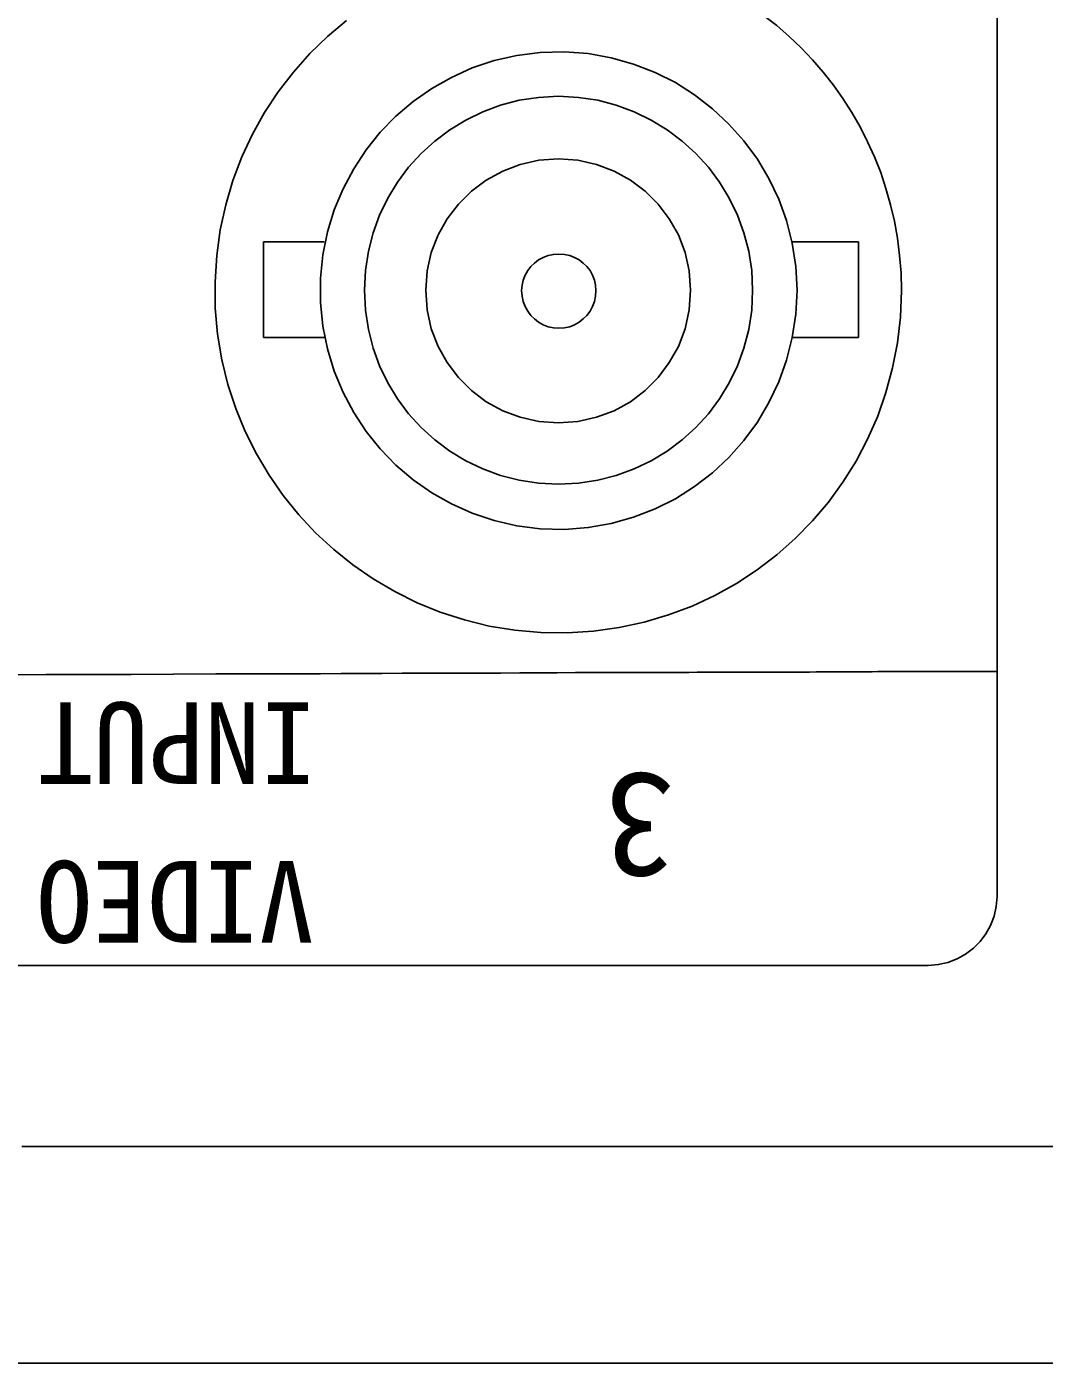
# Model space of a CAD drawing. Units: millimetres on the paper. Extents: x -139 to 141, y -98 to 91.
# Drawn here: x 1.77 to 6.62, y 48.27 to 54.63 of the extents above; entities that cross this region are included whole.
import ezdxf
from ezdxf.enums import TextEntityAlignment as Align

# ---------------------------------------------------------------- set-up
doc = ezdxf.new("R2010")
doc.units = ezdxf.units.MM
doc.layers.add('0-1_外形線', color=4, linetype='Continuous')
doc.styles.add('ＭＳ ゴシック', font='')
doc.styles.get('ＭＳ ゴシック').set_extended_font_data('MS Gothic')

msp = doc.modelspace()

# ---------------------------------------------------------------- linework, layer by layer
at = {"layer": '0-1_外形線'}
for p, q in [((2.902, 53.605), (3.191, 53.605)), ((2.902, 53.15), (2.902, 53.605)), ((5.734, 53.605), (5.417, 53.605)), ((5.734, 53.15), (5.734, 53.605)), ((3.191, 53.15), (2.902, 53.15)), ((5.417, 53.15), (5.734, 53.15)), ((-43.421, 48.266), (31.159, 48.266))]:
    msp.add_line(p, q, dxfattribs=at)
for points in [[(5.565, 54.413), (5.514, 54.472), (5.46, 54.529), (5.403, 54.583), (5.344, 54.635), (5.282, 54.683), (5.218, 54.729), (5.152, 54.771), (5.084, 54.81), (5.013, 54.847), (4.941, 54.879), (4.867, 54.908), (4.791, 54.934), (4.713, 54.956), (4.634, 54.974), (4.554, 54.989), (4.472, 54.999), (4.389, 55.005), (4.305, 55.008)], [(6.393, 54.799), (6.393, 54.587), (6.393, 54.377), (6.393, 54.272), (6.393, 54.167), (6.393, 54.063), (6.393, 53.959), (6.393, 53.856), (6.393, 53.754), (6.393, 53.652), (6.393, 53.551), (6.393, 53.45), (6.393, 53.35), (6.393, 53.251), (6.393, 53.153), (6.393, 53.056)], [(3.296, 54.659), (3.206, 54.583), (3.122, 54.501), (3.044, 54.413), (2.972, 54.32), (2.907, 54.221), (2.849, 54.117), (2.799, 54.01), (2.756, 53.897), (2.722, 53.782), (2.696, 53.662), (2.679, 53.54), (2.671, 53.415), (2.672, 53.289), (2.683, 53.165), (2.703, 53.044), (2.732, 52.926), (2.77, 52.812), (2.815, 52.702), (2.868, 52.596), (2.928, 52.494), (2.995, 52.397), (3.069, 52.306), (3.149, 52.22), (3.236, 52.14), (3.327, 52.067), (3.424, 52), (3.526, 51.94), (3.633, 51.887), (3.743, 51.842), (3.858, 51.805)], [(5.441, 53.375), (5.435, 53.488), (5.418, 53.599), (5.391, 53.706), (5.354, 53.808), (5.307, 53.906), (5.252, 53.999), (5.188, 54.086), (5.117, 54.166), (5.038, 54.239), (4.953, 54.305), (4.862, 54.363), (4.765, 54.412), (4.663, 54.451), (4.557, 54.481), (4.447, 54.501), (4.334, 54.509), (4.219, 54.507), (4.107, 54.492), (3.999, 54.468), (3.895, 54.433), (3.796, 54.388), (3.702, 54.335), (3.614, 54.273), (3.532, 54.204), (3.457, 54.127), (3.39, 54.043), (3.331, 53.953), (3.28, 53.858), (3.238, 53.757), (3.206, 53.653), (3.184, 53.544), (3.173, 53.432), (3.173, 53.317), (3.184, 53.204), (3.206, 53.095), (3.238, 52.989), (3.28, 52.888), (3.331, 52.792), (3.39, 52.702)], [(3.858, 51.805), (3.976, 51.776), (4.097, 51.756), (4.221, 51.745), (4.347, 51.744), (4.472, 51.751), (4.594, 51.769), (4.713, 51.794), (4.829, 51.829), (4.941, 51.871), (5.049, 51.921), (5.152, 51.979), (5.251, 52.044), (5.344, 52.115), (5.432, 52.193), (5.514, 52.277), (5.59, 52.366), (5.659, 52.461), (5.722, 52.561), (5.777, 52.666), (5.825, 52.775), (5.864, 52.888), (5.896, 53.005), (5.919, 53.125), (5.933, 53.247), (5.938, 53.373), (5.936, 53.457), (5.929, 53.54), (5.919, 53.622), (5.905, 53.703), (5.886, 53.782), (5.864, 53.859), (5.839, 53.935), (5.81, 54.01), (5.777, 54.082), (5.741, 54.152), (5.702, 54.221), (5.659, 54.287), (5.614, 54.351), (5.565, 54.413)], [(5.229, 53.375), (5.225, 53.468), (5.211, 53.56), (5.188, 53.648), (5.157, 53.732), (5.118, 53.813), (5.072, 53.889), (5.019, 53.96), (4.959, 54.026), (4.894, 54.085), (4.822, 54.139), (4.746, 54.185), (4.665, 54.224), (4.58, 54.256), (4.492, 54.279), (4.4, 54.293), (4.305, 54.298), (4.21, 54.293), (4.119, 54.279), (4.03, 54.256), (3.945, 54.224), (3.864, 54.185), (3.788, 54.139), (3.717, 54.085), (3.652, 54.026), (3.592, 53.96), (3.539, 53.889), (3.493, 53.813), (3.454, 53.732), (3.423, 53.648), (3.401, 53.56), (3.387, 53.468), (3.382, 53.375)], [(4.305, 54.001), (4.212, 53.994), (4.123, 53.974), (4.04, 53.942), (3.962, 53.899), (3.892, 53.847), (3.829, 53.785), (3.776, 53.715), (3.733, 53.638), (3.7, 53.555), (3.68, 53.467), (3.674, 53.375)], [(4.934, 53.375), (4.927, 53.467), (4.908, 53.555), (4.876, 53.638), (4.833, 53.715), (4.78, 53.785), (4.718, 53.847), (4.648, 53.899), (4.57, 53.942), (4.487, 53.974), (4.398, 53.994), (4.305, 54.001)], [(4.307, 53.547), (4.281, 53.545), (4.256, 53.54), (4.233, 53.531), (4.211, 53.519), (4.191, 53.504), (4.174, 53.487), (4.159, 53.468), (4.147, 53.446), (4.138, 53.423), (4.132, 53.399), (4.13, 53.373)], [(4.307, 53.547), (4.281, 53.545), (4.256, 53.54), (4.233, 53.531), (4.211, 53.519), (4.191, 53.504), (4.174, 53.487), (4.159, 53.468), (4.147, 53.446), (4.138, 53.423), (4.132, 53.399), (4.13, 53.373)], [(4.484, 53.373), (4.482, 53.399), (4.477, 53.423), (4.468, 53.446), (4.456, 53.468), (4.441, 53.487), (4.423, 53.504), (4.404, 53.519), (4.382, 53.531), (4.359, 53.54), (4.334, 53.545), (4.307, 53.547)], [(4.484, 53.373), (4.482, 53.399), (4.477, 53.423), (4.468, 53.446), (4.456, 53.468), (4.441, 53.487), (4.423, 53.504), (4.404, 53.519), (4.382, 53.531), (4.359, 53.54), (4.334, 53.545), (4.307, 53.547)], [(3.382, 53.375), (3.387, 53.28), (3.401, 53.188), (3.423, 53.099), (3.454, 53.015), (3.493, 52.934), (3.539, 52.858), (3.592, 52.787), (3.652, 52.721), (3.717, 52.662), (3.788, 52.609), (3.864, 52.562), (3.945, 52.524), (4.03, 52.493), (4.119, 52.47), (4.21, 52.456), (4.305, 52.451)], [(3.39, 52.702), (3.457, 52.619), (3.532, 52.542), (3.614, 52.472), (3.702, 52.41), (3.796, 52.357), (3.895, 52.313), (3.999, 52.278), (4.107, 52.253), (4.219, 52.239), (4.334, 52.236), (4.447, 52.245), (4.557, 52.264), (4.663, 52.294), (4.765, 52.334), (4.862, 52.382), (4.953, 52.44), (5.038, 52.506), (5.117, 52.579), (5.188, 52.66), (5.252, 52.747), (5.307, 52.84), (5.354, 52.938), (5.391, 53.041), (5.418, 53.149), (5.435, 53.26), (5.441, 53.375)], [(3.674, 53.375), (3.68, 53.281), (3.7, 53.191), (3.733, 53.107), (3.776, 53.03), (3.829, 52.959), (3.892, 52.897), (3.962, 52.844), (4.04, 52.801), (4.123, 52.77), (4.212, 52.75), (4.305, 52.743)], [(4.13, 53.373), (4.132, 53.346), (4.138, 53.321), (4.147, 53.297), (4.159, 53.275), (4.174, 53.255), (4.191, 53.238), (4.211, 53.222), (4.233, 53.21), (4.256, 53.201), (4.281, 53.196), (4.307, 53.194)], [(4.13, 53.373), (4.132, 53.346), (4.138, 53.321), (4.147, 53.297), (4.159, 53.275), (4.174, 53.255), (4.191, 53.238), (4.211, 53.222), (4.233, 53.21), (4.256, 53.201), (4.281, 53.196), (4.307, 53.194)], [(4.305, 52.743), (4.398, 52.75), (4.487, 52.77), (4.57, 52.801), (4.648, 52.844), (4.718, 52.897), (4.78, 52.959), (4.833, 53.03), (4.876, 53.107), (4.908, 53.191), (4.927, 53.281), (4.934, 53.375)], [(4.305, 52.451), (4.4, 52.456), (4.492, 52.47), (4.58, 52.493), (4.665, 52.524), (4.746, 52.562), (4.822, 52.609), (4.894, 52.662), (4.959, 52.721), (5.019, 52.787), (5.072, 52.858), (5.118, 52.934), (5.157, 53.015), (5.188, 53.099), (5.211, 53.188), (5.225, 53.28), (5.229, 53.375)], [(4.307, 53.194), (4.334, 53.196), (4.359, 53.201), (4.382, 53.21), (4.404, 53.222), (4.423, 53.238), (4.441, 53.255), (4.456, 53.275), (4.468, 53.297), (4.477, 53.321), (4.482, 53.346), (4.484, 53.373)], [(4.307, 53.194), (4.334, 53.196), (4.359, 53.201), (4.382, 53.21), (4.404, 53.222), (4.423, 53.238), (4.441, 53.255), (4.456, 53.275), (4.468, 53.297), (4.477, 53.321), (4.482, 53.346), (4.484, 53.373)], [(6.393, 53.056), (6.393, 52.96), (6.393, 52.865), (6.393, 52.771), (6.393, 52.678), (6.393, 52.587), (6.393, 52.541), (6.393, 52.496), (6.393, 52.451), (6.393, 52.407), (6.393, 52.363), (6.393, 52.319), (6.393, 52.276), (6.393, 52.233), (6.393, 52.19), (6.393, 52.148), (6.393, 52.106), (6.393, 52.064), (6.393, 52.023), (6.393, 51.982), (6.393, 51.942), (6.393, 51.902), (6.393, 51.863), (6.393, 51.824), (6.393, 51.785), (6.393, 51.747), (6.393, 51.709), (6.393, 51.671), (6.393, 51.635), (6.393, 51.598), (6.393, 51.562), (6.393, 51.527), (6.393, 51.492), (6.393, 51.457), (6.393, 51.423), (6.393, 51.389), (6.393, 51.356), (6.393, 51.324), (6.393, 51.292), (6.393, 51.26)], [(1.664, 51.544), (1.867, 51.545), (2.069, 51.546), (2.272, 51.546), (2.474, 51.547), (2.675, 51.548), (2.776, 51.548), (2.876, 51.548), (2.975, 51.549), (3.074, 51.549), (3.173, 51.549), (3.271, 51.55), (3.368, 51.55), (3.465, 51.55), (3.561, 51.551), (3.657, 51.551), (3.751, 51.551), (3.845, 51.552), (3.938, 51.552), (4.03, 51.552), (4.121, 51.553)], [(4.121, 51.553), (4.211, 51.553), (4.299, 51.553), (4.387, 51.554), (4.474, 51.554), (4.559, 51.554), (4.601, 51.554), (4.643, 51.554), (4.684, 51.555), (4.725, 51.555), (4.766, 51.555), (4.807, 51.555), (4.847, 51.555), (4.886, 51.555), (4.926, 51.555), (4.965, 51.556), (5.003, 51.556), (5.042, 51.556), (5.079, 51.556), (5.117, 51.556), (5.154, 51.556), (5.19, 51.556), (5.226, 51.556), (5.262, 51.557), (5.298, 51.557), (5.332, 51.557), (5.367, 51.557), (5.401, 51.557), (5.434, 51.557), (5.467, 51.557), (5.5, 51.557), (5.532, 51.558), (5.564, 51.558), (5.595, 51.558), (5.625, 51.558), (5.655, 51.558), (5.685, 51.558), (5.714, 51.558), (5.743, 51.558), (5.771, 51.558)], [(5.771, 51.558), (5.798, 51.558), (5.825, 51.559), (5.852, 51.559), (5.878, 51.559), (5.903, 51.559), (5.928, 51.559), (5.952, 51.559), (5.976, 51.559), (5.999, 51.559), (6.021, 51.559), (6.043, 51.559), (6.064, 51.559), (6.085, 51.559), (6.105, 51.559), (6.124, 51.56), (6.143, 51.56), (6.161, 51.56), (6.179, 51.56), (6.196, 51.56), (6.212, 51.56), (6.228, 51.56), (6.243, 51.56), (6.257, 51.56), (6.27, 51.56), (6.283, 51.56), (6.296, 51.56), (6.307, 51.56), (6.318, 51.56), (6.328, 51.56), (6.337, 51.56), (6.346, 51.56), (6.354, 51.56), (6.361, 51.56), (6.368, 51.56), (6.374, 51.56), (6.379, 51.56), (6.383, 51.56), (6.386, 51.56), (6.389, 51.56)], [(6.389, 51.56), (6.391, 51.56), (6.392, 51.56), (6.393, 51.56)], [(6.393, 51.56), (6.393, 51.557), (6.393, 51.549), (6.393, 51.535), (6.393, 51.516), (6.393, 51.492), (6.393, 51.464), (6.393, 51.433), (6.393, 51.398), (6.393, 51.36), (6.393, 51.319), (6.393, 51.231), (6.393, 51.137), (6.393, 51.04), (6.393, 50.943), (6.393, 50.848), (6.393, 50.76), (6.393, 50.72), (6.393, 50.682), (6.393, 50.647), (6.393, 50.615), (6.393, 50.587), (6.393, 50.564), (6.393, 50.545), (6.393, 50.531), (6.393, 50.522), (6.393, 50.519)], [(6.393, 51.26), (6.393, 51.229), (6.393, 51.199), (6.393, 51.169), (6.393, 51.14), (6.393, 51.111), (6.393, 51.083), (6.393, 51.055), (6.393, 51.028), (6.393, 51.001), (6.393, 50.976), (6.393, 50.95), (6.393, 50.925), (6.393, 50.901), (6.393, 50.878), (6.393, 50.855), (6.393, 50.833), (6.393, 50.811), (6.393, 50.79), (6.393, 50.77), (6.393, 50.75), (6.393, 50.731), (6.393, 50.713), (6.393, 50.695), (6.393, 50.678), (6.393, 50.662), (6.393, 50.646), (6.393, 50.631), (6.393, 50.617), (6.393, 50.604), (6.393, 50.591), (6.393, 50.579), (6.393, 50.568), (6.393, 50.557), (6.393, 50.547), (6.393, 50.538), (6.393, 50.53), (6.393, 50.522), (6.393, 50.515), (6.393, 50.509)], [(6.393, 50.489), (6.389, 50.441), (6.379, 50.395), (6.362, 50.351), (6.34, 50.311), (6.312, 50.274), (6.28, 50.242), (6.243, 50.214), (6.203, 50.191), (6.159, 50.174), (6.113, 50.164), (6.065, 50.16)], [(6.393, 50.509), (6.393, 50.504), (6.393, 50.5), (6.393, 50.496), (6.393, 50.493), (6.393, 50.491), (6.393, 50.49), (6.393, 50.489)], [(3.881, 50.16), (3.796, 50.16), (3.711, 50.16), (3.624, 50.16), (3.537, 50.16), (3.448, 50.16), (3.36, 50.16), (3.27, 50.16), (3.18, 50.16), (3.089, 50.16), (2.998, 50.16), (2.907, 50.16), (2.815, 50.16), (2.63, 50.16), (2.444, 50.16), (2.257, 50.16), (2.069, 50.16), (1.882, 50.16), (1.695, 50.16)], [(5.565, 50.16), (5.541, 50.16), (5.516, 50.16), (5.49, 50.16), (5.464, 50.16), (5.438, 50.16), (5.411, 50.16), (5.384, 50.16), (5.356, 50.16), (5.328, 50.16), (5.299, 50.16), (5.27, 50.16), (5.24, 50.16), (5.21, 50.16), (5.179, 50.16), (5.148, 50.16), (5.117, 50.16), (5.085, 50.16), (5.053, 50.16), (5.02, 50.16), (4.987, 50.16), (4.954, 50.16), (4.92, 50.16), (4.886, 50.16), (4.851, 50.16), (4.816, 50.16), (4.781, 50.16), (4.745, 50.16), (4.709, 50.16), (4.673, 50.16), (4.599, 50.16), (4.524, 50.16), (4.448, 50.16), (4.37, 50.16), (4.291, 50.16), (4.212, 50.16), (4.131, 50.16), (4.048, 50.16), (3.965, 50.16), (3.881, 50.16)], [(6.065, 50.16), (6.065, 50.16), (6.064, 50.16), (6.062, 50.16), (6.059, 50.16), (6.056, 50.16), (6.052, 50.16), (6.047, 50.16), (6.042, 50.16), (6.036, 50.16), (6.029, 50.16), (6.022, 50.16), (6.014, 50.16), (6.005, 50.16), (5.996, 50.16), (5.986, 50.16), (5.975, 50.16), (5.964, 50.16), (5.952, 50.16), (5.939, 50.16), (5.926, 50.16), (5.912, 50.16), (5.898, 50.16), (5.883, 50.16), (5.867, 50.16), (5.851, 50.16), (5.834, 50.16), (5.817, 50.16), (5.799, 50.16), (5.781, 50.16), (5.761, 50.16), (5.742, 50.16), (5.722, 50.16), (5.701, 50.16), (5.68, 50.16), (5.658, 50.16), (5.635, 50.16), (5.612, 50.16), (5.589, 50.16), (5.565, 50.16)], [(4.162, 49.298), (4.069, 49.298), (3.976, 49.298), (3.884, 49.298), (3.792, 49.298), (3.7, 49.298), (3.608, 49.298), (3.517, 49.298), (3.425, 49.298), (3.335, 49.298), (3.244, 49.298), (3.154, 49.298), (3.064, 49.298), (2.974, 49.298), (2.885, 49.298), (2.796, 49.298), (2.707, 49.298), (2.662, 49.298), (2.618, 49.298), (2.574, 49.298), (2.53, 49.298), (2.486, 49.298), (2.442, 49.298), (2.398, 49.298), (2.355, 49.298), (2.311, 49.298), (2.268, 49.298), (2.224, 49.298), (2.181, 49.298), (2.137, 49.298), (2.094, 49.298), (2.051, 49.298), (2.008, 49.298), (1.965, 49.298), (1.922, 49.298), (1.879, 49.298), (1.837, 49.298), (1.794, 49.298), (1.751, 49.298)], [(6.664, 49.298), (6.565, 49.298), (6.466, 49.298), (6.368, 49.298), (6.27, 49.298), (6.172, 49.298), (6.074, 49.298), (5.976, 49.298), (5.879, 49.298), (5.782, 49.298), (5.684, 49.298), (5.588, 49.298), (5.491, 49.298), (5.395, 49.298), (5.298, 49.298), (5.202, 49.298), (5.107, 49.298), (5.011, 49.298), (4.916, 49.298), (4.821, 49.298), (4.726, 49.298), (4.631, 49.298), (4.537, 49.298), (4.443, 49.298), (4.349, 49.298), (4.256, 49.298), (4.162, 49.298)]]:
    msp.add_lwpolyline(points, dxfattribs=at)

# ---------------------------------------------------------------- texts
at = {"layer": '0-1_外形線', "style": 'ＭＳ ゴシック'}
for s, height, p in [('INPUT', 0.3887, (3.15, 51.529)), ('3', 0.4997, (4.858, 51.224)), ('VIDEO', 0.3887, (3.143, 50.774))]:
    msp.add_text(s, height=height, rotation=180, dxfattribs=at).set_placement(p, align=Align.BOTTOM_LEFT)

doc.saveas('drawing.dxf')
